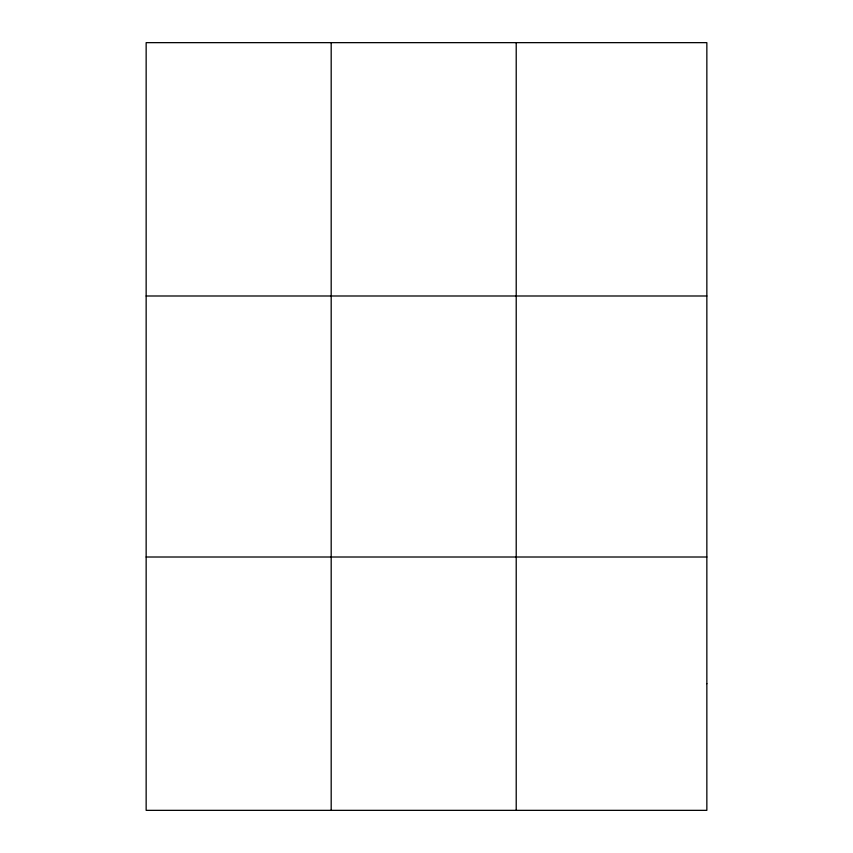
<?xml version="1.0" encoding="UTF-8"?>
<svg xmlns="http://www.w3.org/2000/svg" width="853" height="853" viewBox="0 0 853 853"><rect width="100%" height="100%" fill="white"/><g stroke="black" fill="none" stroke-linecap="round" stroke-linejoin="round"><path stroke-width="1.28" d="M331.188 42.65L331.188 810.35M516.214 42.65L516.214 810.35M146.151 295.991L706.849 295.991M146.151 557.009L706.849 557.009M706.849 683.679L706.849 810.35L146.151 810.35L146.151 42.65L706.849 42.65L706.849 683.679"/></g></svg>
